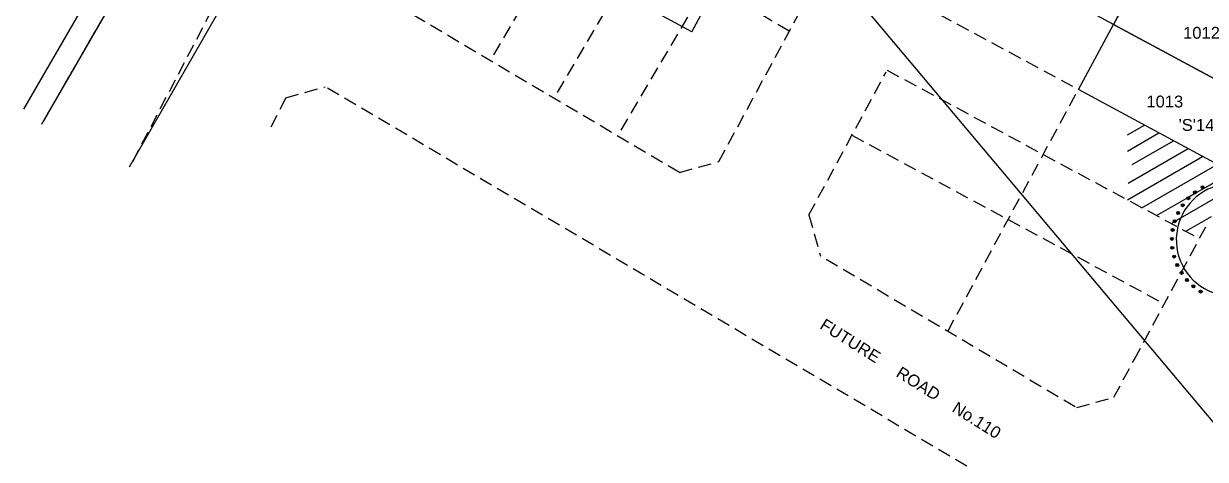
# Model space of a CAD drawing. Header units: metres. Extents: x 303507 to 304452, y 6274483 to 6275961.
# Drawn here: x 303518.7 to 303718.5, y 6275034.4 to 6275108 of the extents above; entities that cross this region are included whole.
import ezdxf
from ezdxf.enums import TextEntityAlignment as Align

# ---------------------------------------------------------------- set-up
doc = ezdxf.new("R2010")
doc.units = ezdxf.units.M
doc.header["$LTSCALE"] = 0.7
doc.linetypes.add('Cable Exist OH', pattern=[1, 1, 0])
doc.linetypes.add('DASHED', pattern=[19.05, 12.7, -6.35])
doc.layers.get('0').update_dxf_attribs({"color": 6})
for name, color, linetype in [('_User Miscellaneous10', 8, 'Continuous'), ('_User Miscellaneous11', 7, 'Continuous'), ('_User Miscellaneous4', 7, 'Continuous'), ('_User Miscellaneous9', 8, 'Continuous'), ('_User Miscellaneous9 @ 0.5', 8, 'Continuous'), ('_User_HV_Exist', 7, 'Continuous'), ('_User_LV_Exist', 7, 'Continuous'), ('Cadastre Developer_SP_NEW', 4, 'Continuous'), ('Cadastre Land Parcels_SP_EXT', 4, 'Continuous'), ('Cadastre Roads_SP_NEW', 8, 'Continuous'), ('Mains_HV_NEW_U72', 2, 'Continuous'), ('SupportsUG_SP_LV_NEW', 2, 'Continuous')]:
    doc.layers.add(name, color=color, linetype=linetype)
doc.styles.add('ARIAL', font='arial.ttf', dxfattribs={"height": 2})
doc.styles.get("Standard").update_dxf_attribs({"font": 'arial.ttf'})
doc.styles.add('style1', font='iso3098b.shx')
doc.linetypes.add('Cable New UG', pattern='A,8,-1,["x",style1,S=3.5,R=0,X=0.35,Y=-1],-3.5', length=12.5)

# ---------------------------------------------------------------- blocks, each defined once
blk = doc.blocks.new('*U86')
at = {"lineweight": -3}
blk.add_lwpolyline([(-2.48, 2.49), (2.47, 2.49), (2.47, 0.51), (-2.48, 0.51)], close=True, dxfattribs=at)
for tag, flags, p in [('STREET_CODE', 9, (1.5, 3.5)), ('OWNED_BY', 9, (1.5, 3.3)), ('OPERATED_BY', 9, (1.5, 3.1)), ('STATE', 9, (1.5, 2.7)), ('SUPPORT_TYPE', 9, (1.5, 2.5)), ('MAINTAINED_BY', 9, (1.5, 2.9)), ('USAGE', 9, (1.5, 2.3)), ('LEGEND', 9, (1.5, 2.1)), ('PARENT', 9, (1.5, 1.9)), ('SUBURB', 9, (1.5, 1.7)), ('STREETNAME', 9, (1.5, 1.5)), ('Z', 1, (1.5, 0.9)), ('LOCATION', 9, (1.5, 1.3)), ('NOTES', 9, (1.5, 1.1))]:
    blk.add_attdef(tag, text='', height=0.2, dxfattribs=dict(flags=flags)).set_placement(p, align=Align.MIDDLE_LEFT)
at = {"layer": '_User Miscellaneous4', "style": 'ARIAL', "flags": 8}
blk.add_attdef('ASSET_NUM', text='', height=2, dxfattribs=at).set_placement((2, 5.5), align=Align.MIDDLE_LEFT)
blk = doc.blocks.new('REFLECTORISED POSTS')
at = {"layer": '_User Miscellaneous9'}
h = blk.add_hatch(color=256, dxfattribs=at)
h.dxf.hatch_style = 1
edge = h.paths.add_edge_path()
edge.add_arc((0, 0), 0.25, 0, 360)
blk.add_circle((0, 0), 0.25, dxfattribs=at)

msp = doc.modelspace()

# ---------------------------------------------------------------- hatches: boundary and pattern name
at = {"layer": '_User Miscellaneous11', "linetype": 'Continuous', "ltscale": 0.6}
h = msp.add_hatch(dxfattribs=at)
h.set_pattern_fill('ANSI31', color=3, scale=0.75, angle=345)
h.paths.add_polyline_path([(303706.07, 6275092.02), (303704.86, 6275087.62), (303706.48, 6275083.17), (303704.27, 6275078.79), (303713.79, 6275073.65, -0.294487), (303721.21, 6275080.8, 0.028515), (303722.59, 6275081.15), (303723.05, 6275082.01), (303722.47, 6275081.98, -0.156988), (303722.52, 6275081.83, -1.299135), (303722.05, 6275081.95), (303720.78, 6275081.72, -0.429726), (303721.05, 6275081.47, -1), (303720.55, 6275081.47, -0.398869), (303720.78, 6275081.72), (303720.38, 6275081.86), (303722.05, 6275081.95, -0.546692), (303722.47, 6275081.98), (303723.05, 6275082.01), (303723.4, 6275082.66)])
h.paths.add_polyline_path([(303715.85, 6275078.51, -1), (303715.35, 6275078.51, -1)], flags=16)
h.paths.add_polyline_path([(303716.97, 6275079.53, -1), (303716.47, 6275079.53, -1)], flags=16)
h.paths.add_polyline_path([(303714.89, 6275077.34, -1), (303714.39, 6275077.34, -1)], flags=16)
h.paths.add_polyline_path([(303718.23, 6275080.38, -1), (303717.73, 6275080.38, -1)], flags=16)
h.paths.add_polyline_path([(303714.12, 6275076.03, -1), (303713.62, 6275076.03, -1)], flags=16)
h.paths.add_polyline_path([(303719.6, 6275081.03, -1), (303719.1, 6275081.03, -1)], flags=16)
h.paths.add_polyline_path([(303713.54, 6275074.63, -1), (303713.04, 6275074.63, -1)], flags=16)
h = msp.add_hatch(dxfattribs=at)
h.set_pattern_fill('ANSI31', color=3, scale=0.75, angle=345)
h.paths.add_polyline_path([(303715.85, 6275078.51, -1), (303715.35, 6275078.51, -1)], flags=16)
h.paths.add_polyline_path([(303716.97, 6275079.53, -1), (303716.47, 6275079.53, -1)], flags=16)
h.paths.add_polyline_path([(303714.89, 6275077.34, -1), (303714.39, 6275077.34, -1)], flags=16)
h.paths.add_polyline_path([(303718.23, 6275080.38, -1), (303717.73, 6275080.38, -1)], flags=16)
h.paths.add_polyline_path([(303714.12, 6275076.03, -1), (303713.62, 6275076.03, -1)], flags=16)
h.paths.add_polyline_path([(303719.6, 6275081.03, -1), (303719.1, 6275081.03, -1)], flags=16)
h.paths.add_polyline_path([(303722.59, 6275081.15, -0.028515), (303721.21, 6275080.8, 0.294487), (303713.79, 6275073.65), (303717.46, 6275071.67), (303718.64, 6275073.86)])

# ---------------------------------------------------------------- linework, layer by layer
at = {"layer": '_User Miscellaneous10', "linetype": 'DASHED', "ltscale": 0.25}
for p, q in [((303648.14, 6275106.74), (303602.08, 6275133.99)), ((303612.84, 6275127.62), (303597.56, 6275101.8)), ((303558.21, 6275125.08), (303536.67, 6275083.81)), ((303629.57, 6275082.87), (303558.21, 6275125.08)), ((303623.6, 6275121.26), (303608.32, 6275095.44)), ((303636.25, 6275084.72), (303654.45, 6275118.45)), ((303634.35, 6275114.89), (303619.08, 6275089.07)), ((303670.6, 6275111.17), (303697, 6275096.92)), ((303664.67, 6275100.17), (303691.07, 6275085.92)), ((303651.46, 6275075.69), (303664.49, 6275099.83)), ((303563.07, 6275095.49), (303569.69, 6275097.38)), ((303706.85, 6275016.24), (303569.69, 6275097.38)), ((303674.92, 6275056), (303697, 6275096.92)), ((303563.07, 6275095.49), (303560.49, 6275090.54)), ((303658.73, 6275089.17), (303685.13, 6275074.92)), ((303629.57, 6275082.87), (303636.25, 6275084.72)), ((303691.07, 6275085.92), (303717.47, 6275071.67)), ((303651.46, 6275075.69), (303653.39, 6275068.74)), ((303685.13, 6275074.92), (303711.53, 6275060.67)), ((303706.42, 6275051.2), (303718.64, 6275073.86)), ((303696.46, 6275043.26), (303653.39, 6275068.74)), ((303703, 6275044.86), (303706.42, 6275051.2)), ((303696.76, 6275043.12), (303703, 6275044.86))]:
    msp.add_line(p, q, dxfattribs=at)
at = {"layer": '_User Miscellaneous9', "flags": 128}
msp.add_lwpolyline([(303729.79, 6275087.12, -0.223887), (303721.21, 6275080.8, 1.57734), (303731.4, 6275066.97)], format="xyb", dxfattribs=at)
at = {"layer": '_User_HV_Exist', "color": 0, "flags": 128}
msp.add_lwpolyline([(303544.05, 6275129.71), (303522.15, 6275091.72)], dxfattribs=at)
at = {"layer": '_User_LV_Exist', "linetype": 'Cable Exist OH'}
msp.add_lwpolyline([(303545.11, 6275131.56), (303521.74, 6275091.01)], dxfattribs=at)
at = {"layer": 'Cadastre Developer_SP_NEW'}
for p, q in [((303702.95, 6275107.92), (303676.55, 6275122.18)), ((303708.89, 6275118.91), (303702.95, 6275107.92)), ((303702.95, 6275107.92), (303708.89, 6275118.91)), ((303697, 6275096.92), (303702.95, 6275107.92)), ((303729.34, 6275093.65), (303702.95, 6275107.92)), ((303702.95, 6275107.92), (303729.34, 6275093.65)), ((303723.4, 6275082.66), (303697, 6275096.92))]:
    msp.add_line(p, q, dxfattribs=at)
at = {"layer": 'Cadastre Land Parcels_SP_EXT'}
msp.add_line((303541.25, 6275132.56), (303518.73, 6275093.59), dxfattribs=at)
at = {"layer": 'Cadastre Roads_SP_NEW', "color": 4}
for p, q in [((303592.21, 6275192.6), (303847.52, 6274888.46)), ((303536.61, 6275083.85), (303558.97, 6275122.81))]:
    msp.add_line(p, q, dxfattribs=at)
at = {"layer": 'Mains_HV_NEW_U72', "color": 2, "linetype": 'Cable New UG', "flags": 128}
for points in [[(303631.64, 6275106.67), (303648.57, 6275138)], [(303631.64, 6275106.67), (303588.11, 6275130.2)]]:
    msp.add_lwpolyline(points, dxfattribs=at)

# ---------------------------------------------------------------- block references
at = {"layer": '_User Miscellaneous9 @ 0.5'}
for p, rotation in [((303717.98, 6275080.38), 209.6244625213442), ((303715.6, 6275078.51), 226.5859183615339), ((303716.72, 6275079.53), 218.1051904414389), ((303713.87, 6275076.03), 243.5473742017235), ((303714.64, 6275077.34), 235.0666462816287), ((303713.29, 6275074.63), 252.0281021218184), ((303712.93, 6275073.16), 260.5088300419133), ((303712.8, 6275071.65), 268.9895579620081), ((303712.88, 6275070.13), 277.4702858821029), ((303713.19, 6275068.65), 285.9510138021977), ((303713.71, 6275067.23), 294.4317417222925), ((303714.44, 6275065.9), 302.9124696423874), ((303715.35, 6275064.69), 311.3931975624821), ((303716.44, 6275063.63), 319.873925482577), ((303717.67, 6275062.74), 328.3546534026719)]:
    msp.add_blockref('REFLECTORISED POSTS', p, dxfattribs=dict(at, rotation=rotation))
at = {"layer": 'SupportsUG_SP_LV_NEW'}
ref = msp.add_blockref('*U86', (303729.64, 6275093.53), dxfattribs=dict(at, rotation=241.6426605226318))
ref.add_attrib('ASSET_NUM_001', "'S'146686", (303713.94, 6275089.91), dxfattribs={"layer": '_User Miscellaneous4', "height": 2, "style": 'ARIAL'})

# ---------------------------------------------------------------- texts
at = {"layer": '_User Miscellaneous10', "linetype": 'DASHED', "ltscale": 0.25, "style": 'ARIAL'}
msp.add_text('FUTURE     ROAD    No.110', height=2, rotation=327.8172, dxfattribs=at).set_placement((303668.12, 6275047.17), align=Align.CENTER)
at = {"layer": 'Cadastre Developer_SP_NEW', "style": 'ARIAL'}
for s, p in [('1012', (303717.81, 6275105.49)), ('1013', (303711.61, 6275093.87))]:
    msp.add_text(s, height=2, dxfattribs=at).set_placement(p, align=Align.CENTER)

doc.saveas('drawing.dxf')
